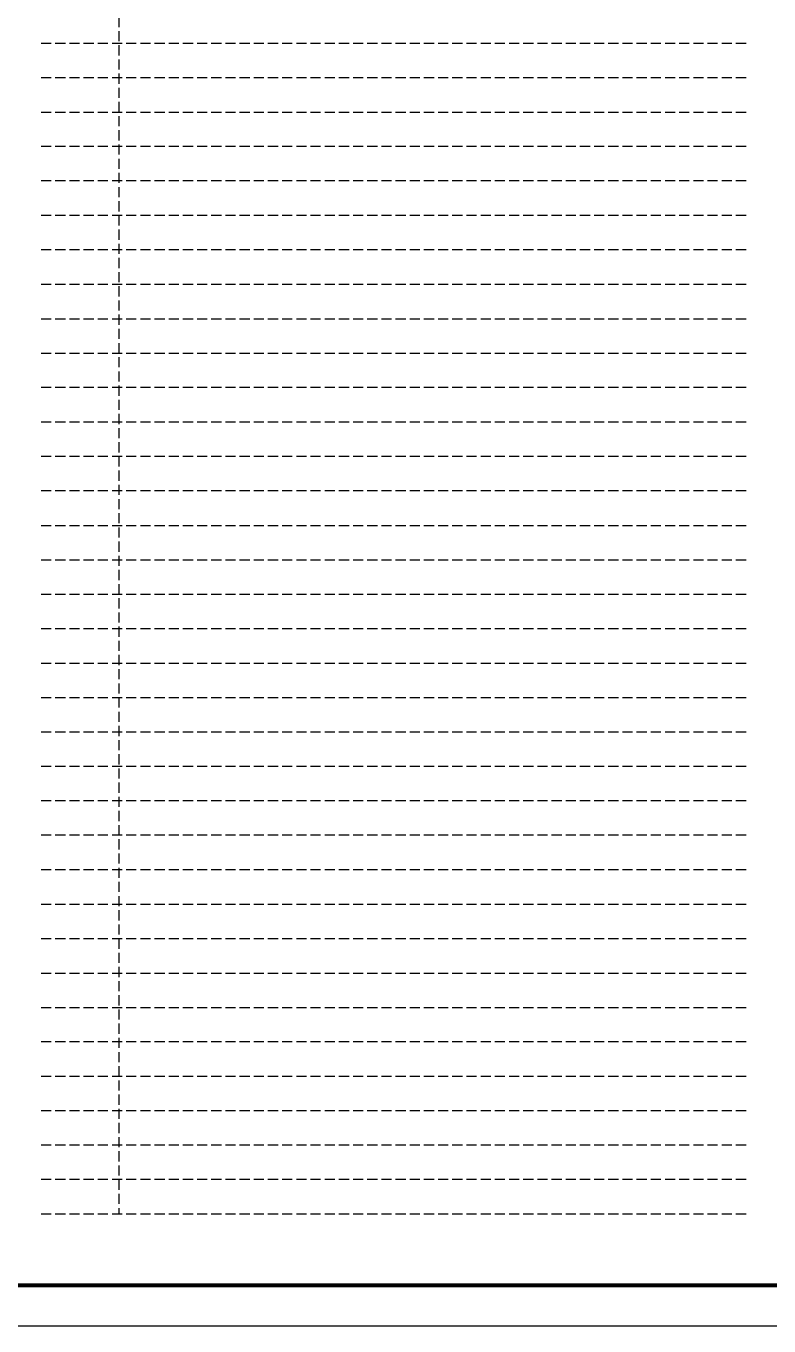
# Model space of a CAD drawing. Extents: x 1109697 to 1467097, y -139975 to 53891.
# Drawn here: x 1318765 to 1337105, y -139975 to -107888 of the extents above; entities that cross this region are included whole.
import ezdxf

# ---------------------------------------------------------------- set-up
doc = ezdxf.new("R2010")
doc.units = 0
doc.header["$LTSCALE"] = 1000
doc.header["$MEASUREMENT"] = 0
doc.linetypes.add('DASH', pattern=[0.35, 0.25, -0.1])
doc.layers.add('0稿纸', color=2, linetype='DASH', plot=False)
doc.layers.add('PUB_TITLE', color=4, linetype='Continuous')

msp = doc.modelspace()

# ---------------------------------------------------------------- linework, layer by layer
at = {"layer": '0稿纸'}
for p, q in [((1321054, -82813, 0), (1321054, -137213, 0)), ((1319138, -108313, 0), (1336538, -108313, 0)), ((1319138, -109163, 0), (1336538, -109163, 0)), ((1319138, -110013, 0), (1336538, -110013, 0)), ((1336538, -110863, 0), (1319138, -110863, 0)), ((1336538, -111713, 0), (1319138, -111713, 0)), ((1336538, -112563, 0), (1319138, -112563, 0)), ((1336538, -113413, 0), (1319138, -113413, 0)), ((1319138, -114263, 0), (1336538, -114263, 0)), ((1319138, -115113, 0), (1336538, -115113, 0)), ((1319138, -115963, 0), (1336538, -115963, 0)), ((1336538, -116813, 0), (1319138, -116813, 0)), ((1336538, -117663, 0), (1319138, -117663, 0)), ((1336538, -118513, 0), (1319138, -118513, 0)), ((1336538, -119363, 0), (1319138, -119363, 0)), ((1319138, -120213, 0), (1336538, -120213, 0)), ((1319138, -121063, 0), (1336538, -121063, 0)), ((1319138, -121913, 0), (1336538, -121913, 0)), ((1319138, -122763, 0), (1336538, -122763, 0)), ((1319138, -123613, 0), (1336538, -123613, 0)), ((1319138, -124463, 0), (1336538, -124463, 0)), ((1319138, -125313, 0), (1336538, -125313, 0)), ((1336538, -126163, 0), (1319138, -126163, 0)), ((1336538, -127013, 0), (1319138, -127013, 0)), ((1336538, -127863, 0), (1319138, -127863, 0)), ((1336538, -128713, 0), (1319138, -128713, 0)), ((1319138, -129563, 0), (1336538, -129563, 0)), ((1319138, -130413, 0), (1336538, -130413, 0)), ((1319138, -131263, 0), (1336538, -131263, 0)), ((1319138, -132113, 0), (1336538, -132113, 0)), ((1336538, -132963, 0), (1319138, -132963, 0)), ((1336538, -133813, 0), (1319138, -133813, 0)), ((1336538, -134663, 0), (1319138, -134663, 0)), ((1336538, -135513, 0), (1319138, -135513, 0)), ((1336538, -136363, 0), (1319138, -136363, 0)), ((1336538, -137213, 0), (1319138, -137213, 0))]:
    msp.add_line(p, q, dxfattribs=at)
at = {"layer": 'PUB_TITLE'}
msp.add_lwpolyline([(1277897, -139975), (1361997, -139975), (1361997, -80575), (1277897, -80575)], close=True, dxfattribs=at)
at = {"layer": 'PUB_TITLE', "const_width": 100}
msp.add_lwpolyline([(1280397, -138975), (1360997, -138975), (1360997, -81575), (1280397, -81575)], close=True, dxfattribs=at)

doc.saveas('drawing.dxf')
